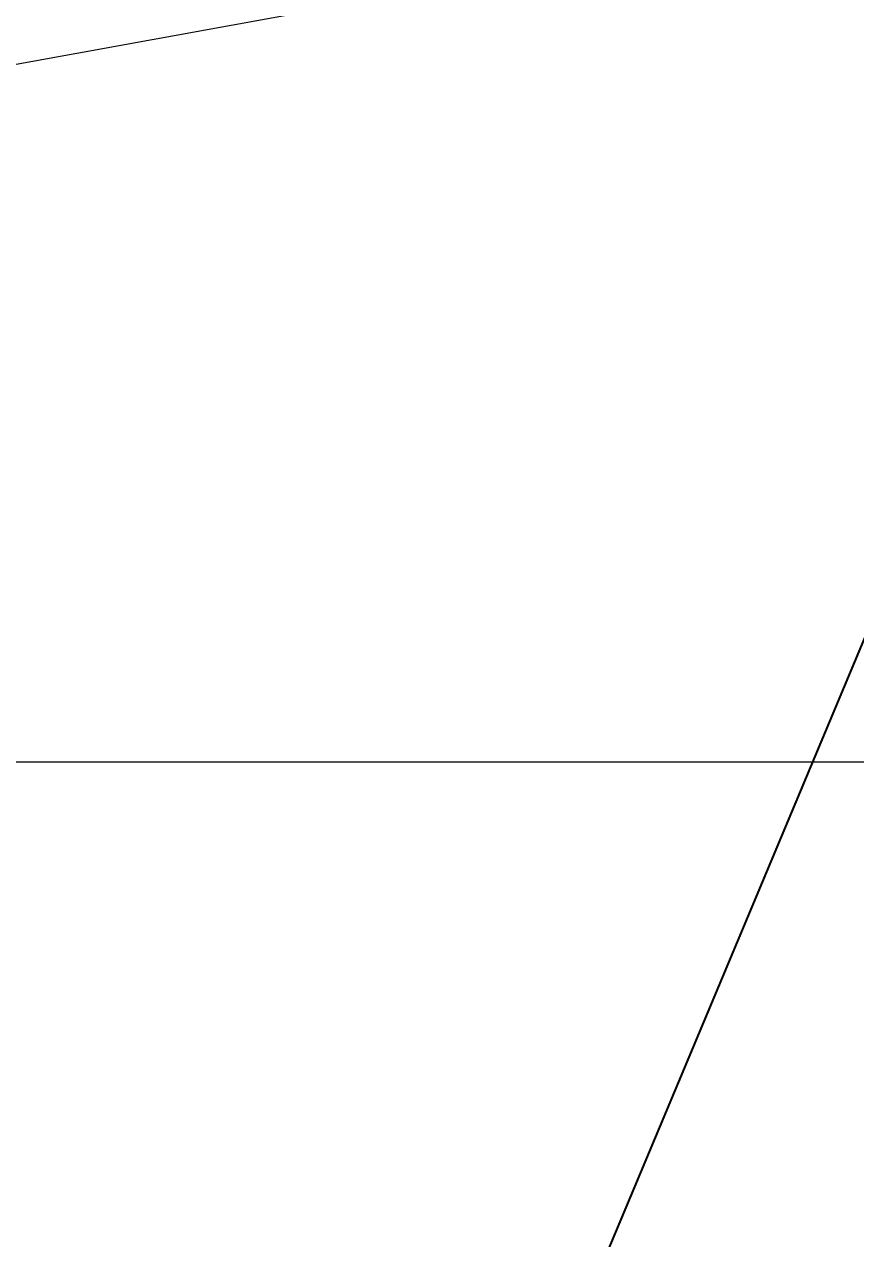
# Model space of a CAD drawing. Header units: millimetres. Extents: x -2122 to 22797, y 3569 to 89276.
# Drawn here: x 9277.3 to 9318.6, y 17980.7 to 18041 of the extents above; entities that cross this region are included whole.
import ezdxf

# ---------------------------------------------------------------- set-up
doc = ezdxf.new("R2010")
doc.units = ezdxf.units.MM
doc.header["$LTSCALE"] = 20
doc.layers.add('IA-DIBUJO', color=3, linetype='Continuous', lineweight=30)
doc.layers.add('IA-DIM', color=7, linetype='Continuous')
doc.layers.add('IA-TEXT', color=2, linetype='Continuous')
doc.styles.add('ING-AMB', font='romans.shx', dxfattribs={"width": 0.75, "oblique": 15})
doc.dimstyles.new('ING-AMB 16', dxfattribs={"dimscale": 16, "dimtxt": 3, "dimasz": 2.5, "dimexe": 1, "dimexo": 1, "dimgap": 1, "dimtad": 1, "dimdec": 0, "dimzin": 0, "dimdsep": 46, "dimtxsty": 'ING-AMB', "dimcen": 0.1, "dimclrd": 7, "dimclre": 7, "dimclrt": 2, "dimadec": 0, "dimazin": 0, "dimtfac": 1, "dimtdec": 0, "dimtmove": 0, "dimatfit": 0, "dimfxl": 1.25, "dimtfill": 1, "dimtolj": 1, "dimtzin": 0, "dimarcsym": 1})
doc.dimstyles.new('ING-AMB 20', dxfattribs={"dimscale": 20, "dimtxt": 3, "dimasz": 2.5, "dimexe": 1, "dimexo": 1, "dimgap": 1, "dimtad": 1, "dimdec": 0, "dimzin": 0, "dimdsep": 46, "dimtxsty": 'ING-AMB', "dimcen": 0.1, "dimclrd": 7, "dimclre": 7, "dimclrt": 2, "dimadec": 0, "dimazin": 0, "dimtfac": 1, "dimtdec": 0, "dimtmove": 0, "dimatfit": 0, "dimfxl": 1.25, "dimtolj": 1, "dimtzin": 0, "dimarcsym": 1})

# ---------------------------------------------------------------- blocks, each defined once
blk = doc.blocks.new('*D145')
at = {"layer": 'Defpoints', "color": 0, "transparency": 16777216}
for p in [(10202.962, 18818.594), (9130.962, 18584.76), (10202.962, 17896.284)]:
    blk.add_point(p, dxfattribs=at)
at = {"layer": 'IA-DIM', "color": 7, "lineweight": -2, "transparency": 16777216}
for p, q in [((9130.962, 18604.76), (9130.962, 18838.594)), ((10202.962, 17916.284), (10202.962, 18838.594)), ((9180.962, 18818.594), (10152.962, 18818.594))]:
    blk.add_line(p, q, dxfattribs=at)
at = {"layer": 'IA-DIM', "color": 7, "transparency": 16777216}
for points in [[(9180.962, 18826.927), (9180.962, 18810.261), (9130.962, 18818.594)], [(10152.962, 18826.927), (10152.962, 18810.261), (10202.962, 18818.594)]]:
    blk.add_solid(points, dxfattribs=at)
at = {"layer": 'IA-DIM', "color": 2, "transparency": 16777216, "insert": (9666.962, 18868.594), "char_height": 60, "attachment_point": 5, "style": 'ING-AMB'}
blk.add_mtext('\\A1;1072', dxfattribs=at)
blk = doc.blocks.new('*D148')
at = {"layer": 'Defpoints', "color": 0, "transparency": 16777216}
for p in [(11939.021, 18936.981), (8790.962, 17983.384), (11939.021, 17945.021)]:
    blk.add_point(p, dxfattribs=at)
at = {"layer": 'IA-DIM', "color": 7, "lineweight": -2, "transparency": 16777216}
for p, q in [((8790.962, 18003.384), (8790.962, 18956.981)), ((11939.021, 17965.021), (11939.021, 18956.981)), ((8840.962, 18936.981), (11889.021, 18936.981))]:
    blk.add_line(p, q, dxfattribs=at)
at = {"layer": 'IA-DIM', "color": 7, "transparency": 16777216}
for points in [[(8840.962, 18945.314), (8840.962, 18928.648), (8790.962, 18936.981)], [(11889.021, 18945.314), (11889.021, 18928.648), (11939.021, 18936.981)]]:
    blk.add_solid(points, dxfattribs=at)
at = {"layer": 'IA-DIM', "color": 2, "transparency": 16777216, "insert": (10364.991, 18986.981), "char_height": 60, "attachment_point": 5, "style": 'ING-AMB'}
blk.add_mtext('\\A1;3148', dxfattribs=at)

msp = doc.modelspace()

# ---------------------------------------------------------------- linework, layer by layer
at = {"layer": 'IA-DIBUJO', "color": 3, "linetype": 'Continuous', "lineweight": 0, "extrusion": (2.06626e-48, 1, -1.83697e-16)}
for p, q in [((9308.186, 18044.689), (9244.725, 18033.151)), ((9322.576, 18004.385), (9276.154, 18004.385))]:
    msp.add_line(p, q, dxfattribs=at)

# ---------------------------------------------------------------- dimensions: what is measured, and where the dimension line sits
at = {"layer": 'IA-DIM'}
for base, p1, p2, picture, middle in [((11939.021, 18936.981), (8790.962, 17983.384), (11939.021, 17945.021), '*D148', (10364.991, 18986.981)), ((10202.962, 18818.594), (9130.962, 18584.76), (10202.962, 17896.284), '*D145', (9666.962, 18868.594))]:
    dim = msp.add_linear_dim(base=base, p1=p1, p2=p2, dimstyle='ING-AMB 20', override={"dimpost": '\\X'}, dxfattribs=at)
    dim.commit()
    dim.dimension.update_dxf_attribs({"geometry": picture, "text_midpoint": middle})

# ---------------------------------------------------------------- leaders
at = {"layer": 'IA-TEXT'}
msp.add_leader([(9270.538, 17894.727, 1283.424), (9511.932, 18470.871, 1283.424), (9548.108, 18470.871, 1283.424)], dimstyle='ING-AMB 16', override={"dimgap": 1, "dimtad": 0}, dxfattribs=at)

doc.saveas('drawing.dxf')
